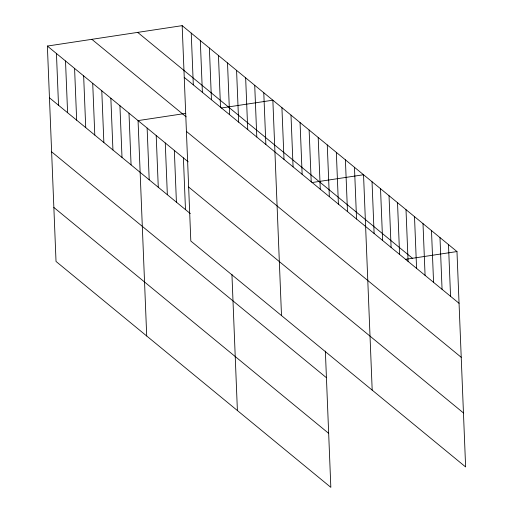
<?xml version="1.0" encoding="UTF-8"?>
<svg xmlns="http://www.w3.org/2000/svg" width="513" height="513" viewBox="0 0 513 513"><rect width="100%" height="100%" fill="white"/><g stroke="black" fill="none" stroke-linecap="round" stroke-linejoin="round"><path stroke-width="0.77" d="M325.364 351.104L330.834 487.35L56.026 261.45L47.376 46.061L182.166 25.65L456.974 251.55L465.624 466.939L190.817 241.039L182.166 25.65M185.706 113.392L138.061 120.606L146.712 335.996M221.263 108.006L272.852 100.195L281.502 315.591M311.949 182.557L363.537 174.741L372.188 390.136M405.379 259.36L456.974 251.55M137.683 32.383L412.49 258.283M184.244 77.405L459.052 303.305M91.859 39.321L186.168 116.855M186.411 131.405L461.219 357.305M47.376 46.061L188.239 161.851M188.649 187.04L463.457 412.939M49.453 97.81L190.323 213.607M51.621 151.816L326.428 377.709M53.859 207.451L328.666 433.35M448.477 244.566L450.555 296.322M439.987 237.583L442.065 289.338M431.491 230.6L433.568 282.355M423.001 223.617L425.078 275.372M414.504 216.64L416.582 268.389M406.007 209.657L408.085 261.406M397.517 202.673L399.595 254.429M389.021 195.69L391.098 247.446M380.531 188.707L382.608 240.462M372.034 181.724L374.112 233.479M354.47 167.289L356.548 219.045M345.403 159.832L347.481 211.587M336.336 152.38L338.413 204.136M327.262 144.922L329.346 196.678M318.195 137.471L320.272 189.226M309.127 130.013L311.205 181.769M300.06 122.562L302.138 174.317M290.993 115.104L293.07 166.86M281.919 107.653L284.003 159.402M263.785 92.744L265.862 144.493M254.717 85.286L256.795 137.042M245.65 77.835L247.728 129.584M236.576 70.377L238.654 122.132M227.509 62.926L229.587 114.675M231.927 274.295L237.397 410.547M218.442 55.468L220.519 107.223M209.375 48.017L211.452 99.766M200.301 40.559L202.385 92.314M191.234 33.108L193.311 84.857M183.404 157.876L185.482 209.631M174.337 150.424L176.414 202.18M165.269 142.967L167.347 194.722M156.196 135.515L158.28 187.271M147.128 128.058L149.206 179.813M128.994 113.149L131.072 164.904M119.927 105.697L122.004 157.453M110.853 98.239L112.937 149.995M101.786 90.788L103.863 142.543M92.718 83.33L94.796 135.086M83.651 75.879L85.729 127.634M74.584 68.421L76.661 120.177M65.51 60.97L67.594 112.719M56.443 53.512L58.52 105.268"/></g></svg>
